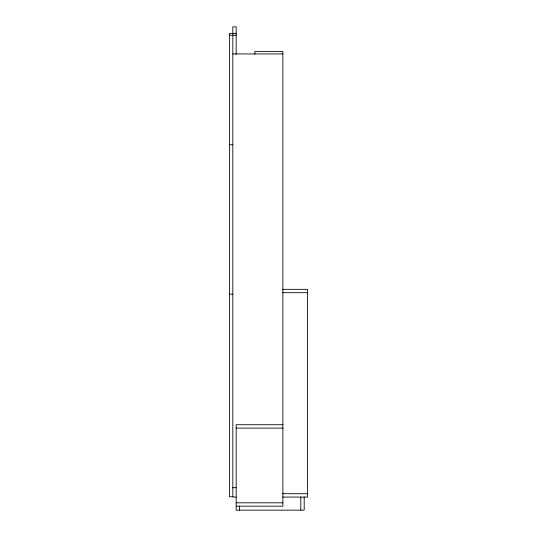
<?xml version="1.0" encoding="UTF-8"?>
<svg xmlns="http://www.w3.org/2000/svg" width="537" height="537" viewBox="0 0 537 537"><rect width="100%" height="100%" fill="white"/><g stroke="black" fill="none" stroke-linecap="round" stroke-linejoin="round"><path stroke-width="0.81" d="M236.179 33.388L229.453 33.388L229.453 496.698L232.816 496.698M229.453 35.254L236.179 35.254M232.816 53.942L282.885 53.942M229.453 144.735L232.816 144.735M282.637 289.329L307.547 289.329L307.547 497.074L282.603 497.074M282.637 292.692L307.547 292.692M229.453 294.189L232.816 294.189M282.885 424.727L236.179 424.727L236.179 510.15L304.184 510.15L304.184 497.074M236.179 428.09L282.885 428.09M232.816 487.73L236.152 487.73M282.637 493.711L307.547 493.711M236.179 497.074L232.816 497.074L232.816 26.85L236.179 26.85L236.179 54.331M236.179 502.813L282.885 502.813M236.179 506.176L282.885 506.176L282.885 51.512L254.86 51.512L254.86 54.203M300.821 497.074L300.821 510.15M239.542 506.062L239.542 510.15"/></g></svg>
